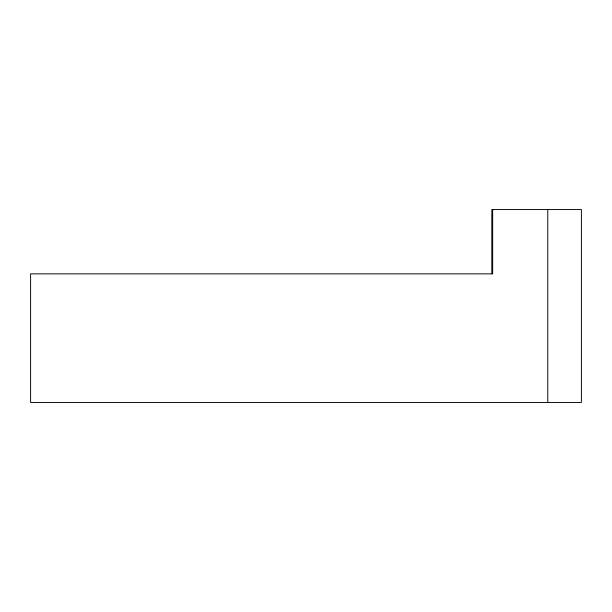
<?xml version="1.0" encoding="UTF-8"?>
<svg xmlns="http://www.w3.org/2000/svg" width="612" height="612" viewBox="0 0 612 612"><rect width="100%" height="100%" fill="white"/><g stroke="black" fill="none" stroke-linecap="round" stroke-linejoin="round"><path stroke-width="0.92" d="M547.763 209.556L547.763 402.444M492.652 209.556L492.652 273.855L30.6 273.855L30.6 402.444L581.4 402.444L581.4 209.556L491.834 209.556L491.834 273.855"/></g></svg>
